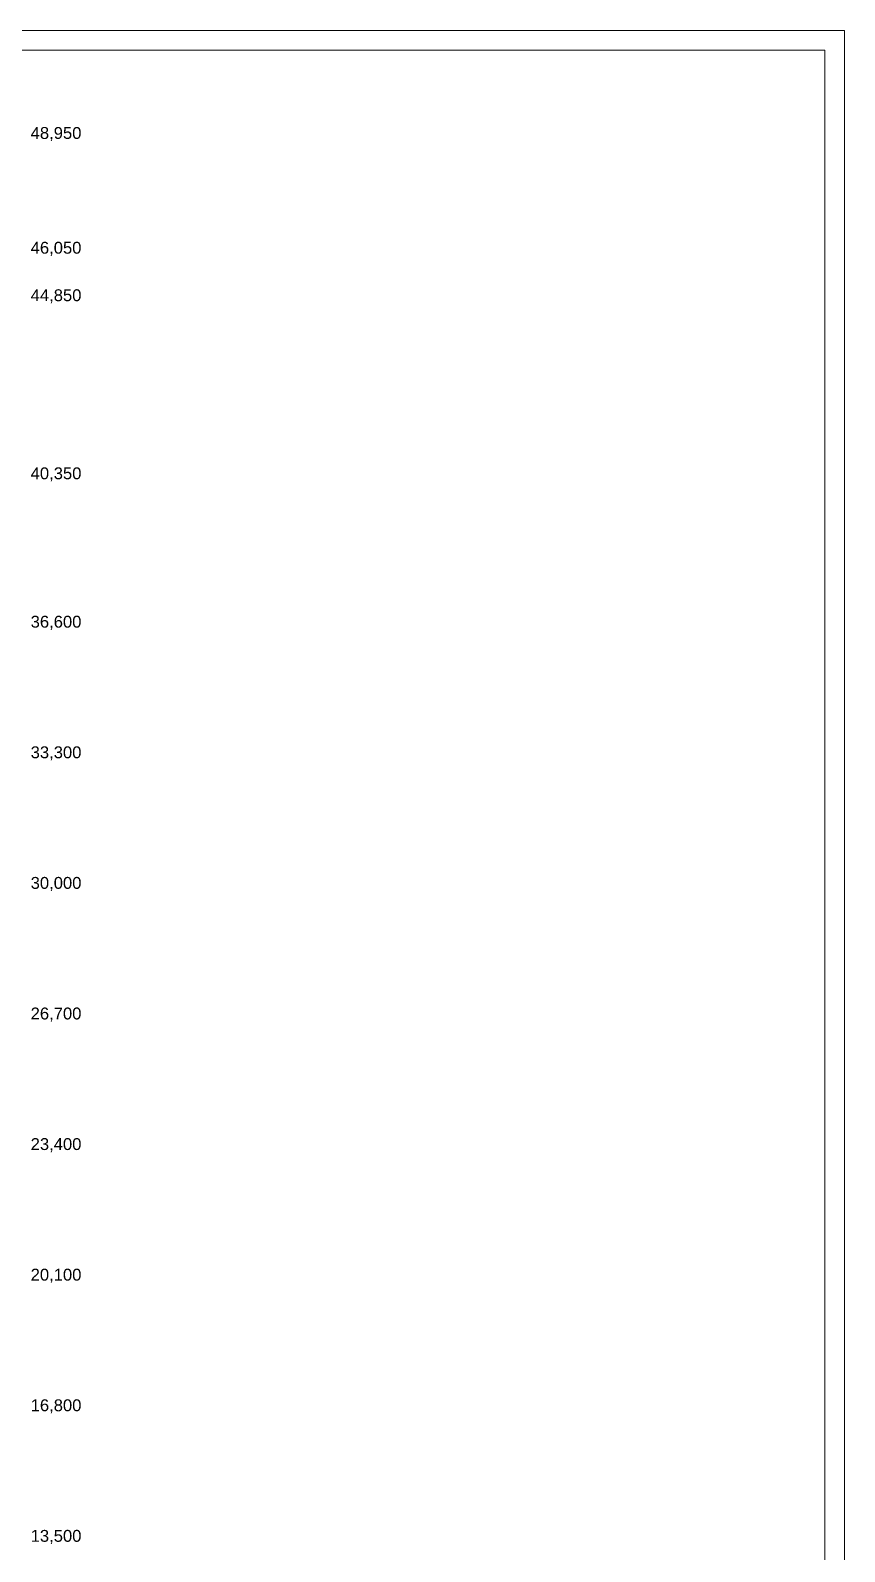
# Model space of a CAD drawing. Header units: millimetres. Extents: x 1499747 to 4230374, y -28481 to 441852.
# Drawn here: x 2401642 to 2422203, y -6445 to 31994 of the extents above; entities that cross this region are included whole.
import ezdxf
from ezdxf.xclip import XClip

# ---------------------------------------------------------------- set-up
doc = ezdxf.new("R2010")
doc.units = ezdxf.units.MM
doc.header["$MEASUREMENT"] = 0
doc.header["$XCLIPFRAME"] = 0
doc.layers.add('1 Разрез_23_0_Ном._пера__7_Ном._пера__7', color=7, linetype='Continuous', lineweight=18)
doc.layers.add('1 Разрез_23_Размер - ГКЛ перегородки_Ном._пера__1_Ном._пера__7', color=7, linetype='Continuous', lineweight=18)
doc.layers.add('Чертеж и Рисунок', color=7, linetype='Continuous')
doc.styles.add('СГЕНЕРИР_СТИЛЬ_2', font='arial.ttf')

# ---------------------------------------------------------------- blocks, each defined once
blk = doc.blocks.new('Чертеж_1_23', base_point=(1274000, 29700))
at = {"layer": '1 Разрез_23_0_Ном._пера__7_Ном._пера__7', "linetype": 'Continuous', "flags": 128}
for points in [[(1316000, 59668), (1232000, 59668)], [(1316000, 268), (1316000, 59668)]]:
    blk.add_lwpolyline(points, dxfattribs=at)
blk.add_lwpolyline([(1234000, 59168), (1234000, 768), (1315500, 768), (1315500, 59168)], close=True, dxfattribs=at)
at = {"layer": '1 Разрез_23_Размер - ГКЛ перегородки_Ном._пера__1_Ном._пера__7', "linetype": 'Continuous', "char_height": 300, "attachment_point": 7, "style": 'СГЕНЕРИР_СТИЛЬ_2'}
for s, insert in [('\\A1;{\\pql;\\fArial|b0|i0|c204|p0;\\W1.000000;48,950}', (1295445, 56871)), ('\\A1;{\\pql;\\fArial|b0|i0|c204|p0;\\W1.000000;46,050}', (1295445, 53971)), ('\\A1;{\\pql;\\fArial|b0|i0|c204|p0;\\W1.000000;44,850}', (1295445, 52771)), ('\\A1;{\\pql;\\fArial|b0|i0|c204|p0;\\W1.000000;40,350}', (1295445, 48271)), ('\\A1;{\\pql;\\fArial|b0|i0|c204|p0;\\W1.000000;36,600}', (1295445, 44521)), ('\\A1;{\\pql;\\fArial|b0|i0|c204|p0;\\W1.000000;33,300}', (1295445, 41221)), ('\\A1;{\\pql;\\fArial|b0|i0|c204|p0;\\W1.000000;30,000}', (1295445, 37921)), ('\\A1;{\\pql;\\fArial|b0|i0|c204|p0;\\W1.000000;26,700}', (1295445, 34621)), ('\\A1;{\\pql;\\fArial|b0|i0|c204|p0;\\W1.000000;23,400}', (1295445, 31321)), ('\\A1;{\\pql;\\fArial|b0|i0|c204|p0;\\W1.000000;20,100}', (1295445, 28021)), ('\\A1;{\\pql;\\fArial|b0|i0|c204|p0;\\W1.000000;16,800}', (1295445, 24721)), ('\\A1;{\\pql;\\fArial|b0|i0|c204|p0;\\W1.000000;13,500}', (1295445, 21421))]:
    blk.add_mtext(s, dxfattribs=dict(at, insert=insert))

msp = doc.modelspace()

# ---------------------------------------------------------------- block references
at = {"layer": 'Чертеж и Рисунок', "linetype": 'Continuous'}
ref = msp.add_blockref('Чертеж_1_23', (2380202.85824, 2025.38887), dxfattribs=at)
XClip(ref).set_block_clipping_path([(1232000, -268.1255947253), (1316000, 59668.1255947259)])

doc.saveas('drawing.dxf')
